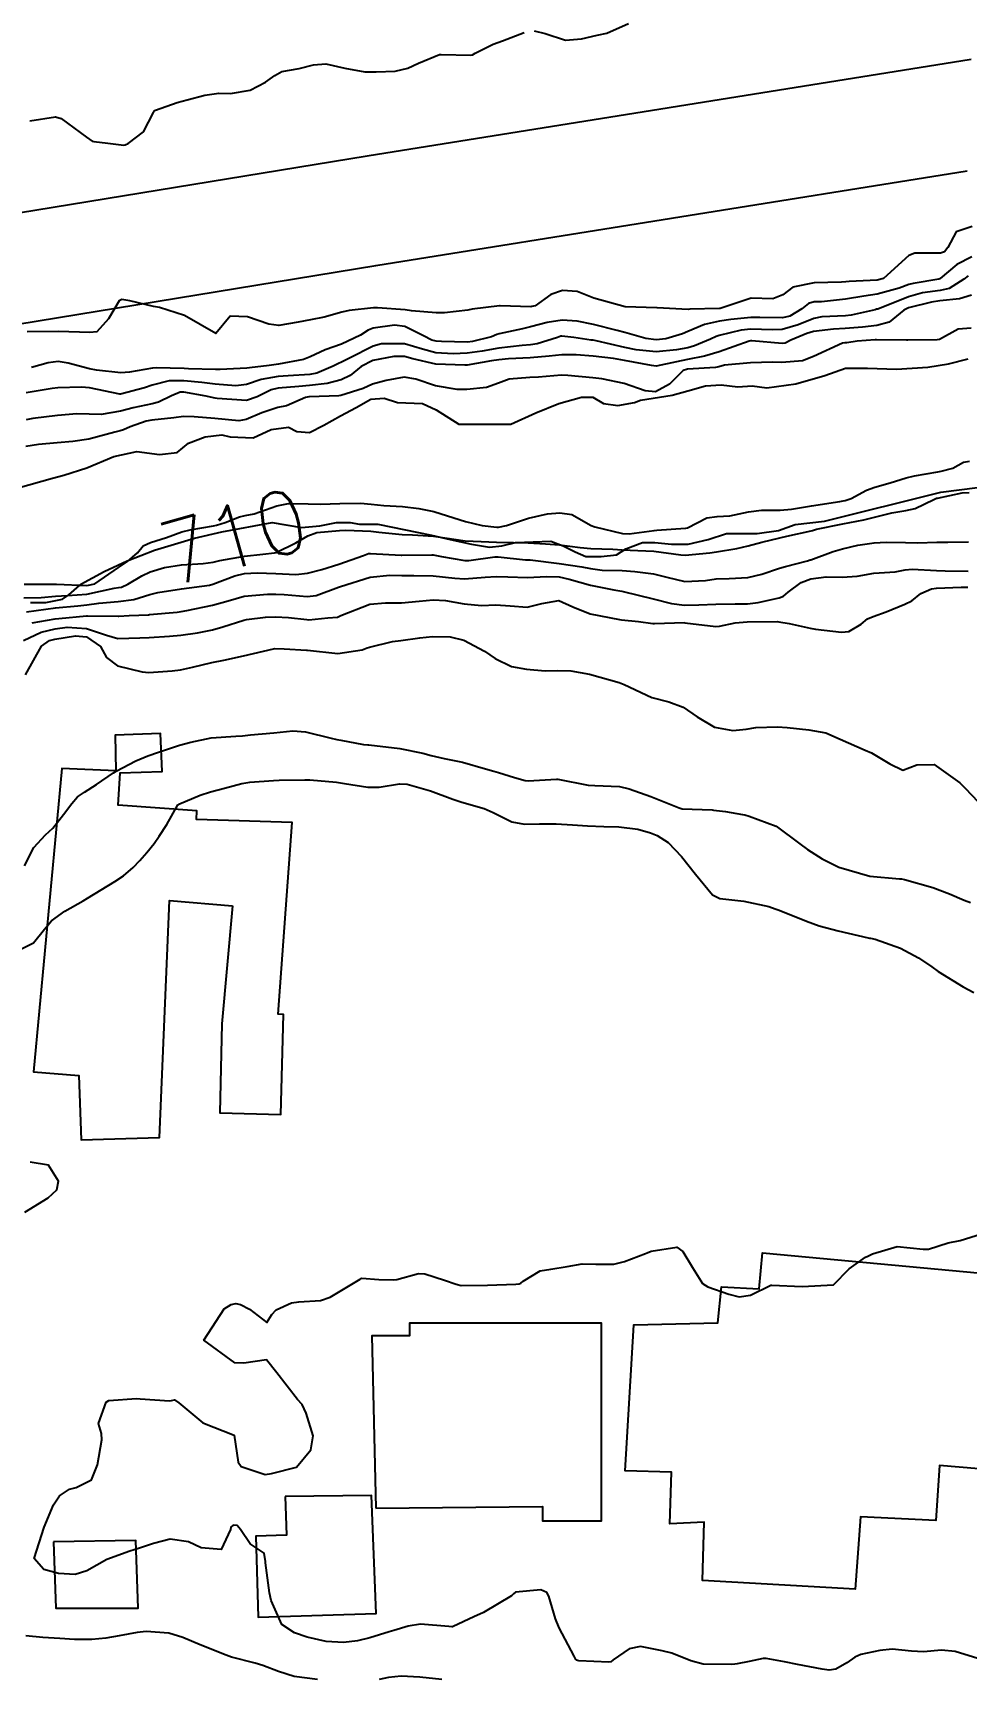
# Model space of a CAD drawing. Header units: metres. Extents: x 307586 to 320046, y 7427249 to 7434250.
# Drawn here: x 310905.4 to 310964.7, y 7432735.9 to 7432840.5 of the extents above; entities that cross this region are included whole.
import ezdxf
from ezdxf.enums import TextEntityAlignment as Align

# ---------------------------------------------------------------- set-up
doc = ezdxf.new("R2010")
doc.units = ezdxf.units.M
doc.header["$MEASUREMENT"] = 0
for name, color, linetype in [('Cotas', 45, 'Continuous'), ('Curvas de Nivel 1m', 11, 'Continuous'), ('Curvas de Nivel 5m', 15, 'Continuous'), ('Edificações', 30, 'Continuous'), ('Hidrografia', 140, 'Continuous'), ('Vias Primárias', 230, 'Continuous')]:
    doc.layers.add(name, color=color, linetype=linetype)
doc.styles.add('Style-STANDARD', font='STANDARD.shx')

msp = doc.modelspace()

# ---------------------------------------------------------------- linework, layer by layer
at = {"layer": 'Curvas de Nivel 1m', "flags": 128}
for points, elevation in [([(310937.24, 7432840.64), (310937.93, 7432840.46), (310939.23, 7432840.03), (310940.24, 7432840.13), (310941.24, 7432840.35), (310941.86, 7432840.48), (310943.24, 7432841.09)], 714), ([(310905.17, 7432834.92), (310906.8, 7432835.16), (310907.17, 7432835.06), (310908.78, 7432833.88), (310909.15, 7432833.62), (310909.24, 7432833.59), (310910.13, 7432833.49), (310911.15, 7432833.37), (310911.24, 7432833.38), (310911.42, 7432833.47), (310912.4, 7432834.22), (310913.03, 7432835.45), (310913.09, 7432835.53), (310913.17, 7432835.59), (310914.54, 7432836.08), (310915.18, 7432836.25), (310916.31, 7432836.54), (310917.19, 7432836.66), (310917.93, 7432836.65), (310919.19, 7432836.86), (310920.16, 7432837.37), (310920.76, 7432837.8), (310921.2, 7432838.05), (310922.3, 7432838.24), (310923.21, 7432838.46), (310924, 7432838.53), (310925.21, 7432838.26), (310926.48, 7432838.02), (310927.2, 7432838.02), (310928.4, 7432838.07), (310929.21, 7432838.26), (310929.88, 7432838.58), (310931.22, 7432839.12), (310931.32, 7432839.13), (310933.22, 7432839.09), (310933.32, 7432839.11), (310933.48, 7432839.21), (310934.63, 7432839.79), (310935.23, 7432840), (310936.6, 7432840.53)], 714), ([(310965.09, 7432828.19), (310964.07, 7432827.86), (310963.55, 7432826.85), (310963.33, 7432826.59), (310963.07, 7432826.49), (310961.44, 7432826.49), (310961.07, 7432826.36), (310959.45, 7432824.89), (310959.05, 7432824.78), (310957.27, 7432824.69), (310957.05, 7432824.68), (310956.77, 7432824.65), (310955.05, 7432824.61), (310953.68, 7432824.33), (310953.04, 7432823.85), (310952.42, 7432823.6), (310951.04, 7432823.64), (310949.2, 7432823.02), (310949.06, 7432822.99), (310949.03, 7432822.99), (310947.14, 7432822.93), (310947.03, 7432822.92), (310945.07, 7432823.03), (310945.03, 7432823.03), (310943.03, 7432823.09), (310941.04, 7432823.63), (310939.98, 7432824.06), (310939.04, 7432824.12), (310938.31, 7432823.88), (310937.31, 7432823.16), (310937.09, 7432823.1), (310937.03, 7432823.09), (310935.07, 7432823.16), (310935.03, 7432823.16), (310933.3, 7432822.93), (310933.03, 7432822.88), (310931.55, 7432822.7), (310931.02, 7432822.7), (310929.45, 7432822.83), (310929.03, 7432822.9), (310927.28, 7432823.03), (310927.03, 7432823.03), (310925.47, 7432822.86), (310925.02, 7432822.74), (310923.9, 7432822.44), (310923.02, 7432822.27), (310922.23, 7432822.12), (310921.01, 7432821.91), (310920.38, 7432821.99), (310919.02, 7432822.45), (310917.91, 7432822.5), (310917, 7432821.4), (310915.02, 7432822.53), (310913.43, 7432823.05), (310913.03, 7432823.11), (310911.53, 7432823.47), (310911.03, 7432823.56), (310910.85, 7432823.47), (310910.18, 7432822.32), (310909.43, 7432821.49), (310909, 7432821.46), (310907, 7432821.52), (310905, 7432821.49)], 714), ([(310965.07, 7432826.27), (310964.12, 7432825.78), (310963.05, 7432824.88), (310963.04, 7432824.87), (310962.97, 7432824.85), (310961.34, 7432824.58), (310961.05, 7432824.5), (310960.45, 7432824.28), (310959.04, 7432823.9), (310958.19, 7432823.76), (310957.04, 7432823.57), (310955.51, 7432823.41), (310955.04, 7432823.4), (310954.68, 7432823.31), (310954.26, 7432822.96), (310953.5, 7432822.49), (310953.02, 7432822.38), (310951.59, 7432822.42), (310951.02, 7432822.42), (310949.75, 7432822.28), (310949.02, 7432822.17), (310948.08, 7432821.96), (310947.01, 7432821.52), (310946.67, 7432821.38), (310945.62, 7432821.06), (310945, 7432821), (310944.35, 7432821.08), (310943.01, 7432821.45), (310942.52, 7432821.58), (310941.02, 7432821.97), (310939.97, 7432822.18), (310939.02, 7432822.24), (310938.06, 7432822.1), (310937.01, 7432821.81), (310936.49, 7432821.69), (310935.01, 7432821.38), (310934.87, 7432821.33), (310934.52, 7432821.19), (310933.33, 7432820.88), (310933, 7432820.84), (310931.35, 7432820.88), (310931, 7432820.9), (310930.74, 7432820.97), (310930.21, 7432821.24), (310929.01, 7432821.83), (310928.36, 7432821.92), (310927.01, 7432821.73), (310926.68, 7432821.61), (310926.21, 7432821.29), (310925, 7432820.72), (310923.96, 7432820.36), (310922.99, 7432819.91), (310922.58, 7432819.75), (310920.98, 7432819.45), (310920.39, 7432819.36), (310919.14, 7432819.21), (310918.98, 7432819.19), (310917.28, 7432819.1), (310916.98, 7432819.1), (310915.26, 7432819.14), (310914.98, 7432819.16), (310913.21, 7432819.22), (310912.98, 7432819.2), (310911.51, 7432818.93), (310910.97, 7432818.89), (310909.41, 7432819.06), (310908.98, 7432819.15), (310907.61, 7432819.51), (310906.98, 7432819.62), (310906.34, 7432819.53), (310905.28, 7432819.24)], 713), ([(310964.83, 7432825.06), (310964.55, 7432824.84), (310963.63, 7432824.26), (310963.05, 7432824.13), (310961.93, 7432823.98), (310961.04, 7432823.73), (310959.08, 7432822.95), (310959.03, 7432822.93), (310959.01, 7432822.93), (310958.91, 7432822.9), (310957.39, 7432822.55), (310957.03, 7432822.51), (310955.52, 7432822.45), (310955.02, 7432822.35), (310954.03, 7432821.95), (310953.01, 7432821.65), (310952.37, 7432821.62), (310951.01, 7432821.67), (310950.41, 7432821.6), (310949.01, 7432821.26), (310948.82, 7432821.21), (310948.46, 7432821.03), (310947.44, 7432820.6), (310947, 7432820.49), (310946.3, 7432820.35), (310944.99, 7432820.22), (310943.73, 7432820.35), (310943, 7432820.5), (310941.18, 7432820.93), (310941, 7432820.96), (310940.86, 7432820.97), (310939.76, 7432821.13), (310939, 7432821.22), (310938.93, 7432821.22), (310938.73, 7432821.14), (310937.43, 7432820.73), (310937, 7432820.67), (310936.47, 7432820.64), (310935, 7432820.47), (310933.93, 7432820.27), (310932.99, 7432820.14), (310932.1, 7432820.11), (310930.99, 7432820.17), (310930.15, 7432820.4), (310929, 7432820.73), (310927.53, 7432820.74), (310927, 7432820.58), (310925.51, 7432819.83), (310924.99, 7432819.57), (310924.8, 7432819.49), (310924.46, 7432819.32), (310923.43, 7432818.87), (310922.97, 7432818.79), (310921.61, 7432818.71), (310920.97, 7432818.65), (310919.88, 7432818.46), (310918.96, 7432818.16), (310918.28, 7432818.07), (310916.96, 7432818.18), (310916.11, 7432818.27), (310914.97, 7432818.39), (310914.03, 7432818.38), (310912.96, 7432818.1), (310912.47, 7432817.95), (310910.95, 7432817.53), (310910.89, 7432817.53), (310908.96, 7432817.93), (310908.47, 7432817.99), (310906.96, 7432817.94), (310906.6, 7432817.89), (310904.95, 7432817.63)], 712), ([(310965.04, 7432823.84), (310964.29, 7432823.59), (310963.04, 7432823.46), (310962.5, 7432823.39), (310961.03, 7432823.02), (310960.75, 7432822.87), (310959.8, 7432822.11), (310959.02, 7432821.91), (310958.12, 7432821.8), (310957.01, 7432821.71), (310956.27, 7432821.67), (310955.01, 7432821.51), (310954.58, 7432821.39), (310953.55, 7432820.96), (310953.19, 7432820.78), (310953, 7432820.76), (310951.07, 7432820.92), (310951, 7432820.92), (310950.91, 7432820.9), (310949, 7432820.23), (310948.06, 7432819.96), (310946.99, 7432819.75), (310945.29, 7432819.37), (310944.99, 7432819.32), (310944.71, 7432819.35), (310942.99, 7432819.68), (310942.28, 7432819.81), (310940.99, 7432819.96), (310939.91, 7432820.04), (310938.99, 7432820.04), (310938.19, 7432819.95), (310936.99, 7432819.84), (310935.6, 7432819.79), (310934.99, 7432819.73), (310934.53, 7432819.65), (310932.98, 7432819.39), (310932.83, 7432819.37), (310930.99, 7432819.45), (310929.52, 7432819.79), (310928.99, 7432819.93), (310928.32, 7432819.94), (310926.99, 7432819.68), (310926.24, 7432819.29), (310925.55, 7432818.72), (310924.97, 7432818.44), (310924.08, 7432818.21), (310922.96, 7432818.08), (310922.27, 7432818.03), (310920.96, 7432817.91), (310920.51, 7432817.81), (310919.64, 7432817.37), (310918.95, 7432817.14), (310917.08, 7432817.27), (310916.95, 7432817.28), (310916.85, 7432817.3), (310916.39, 7432817.41), (310914.96, 7432817.67), (310914.73, 7432817.66), (310914.18, 7432817.44), (310913.36, 7432817.03), (310912.95, 7432816.92), (310911.75, 7432816.66), (310910.94, 7432816.45), (310909.71, 7432816.25), (310908.94, 7432816.26), (310908.17, 7432816.28), (310906.94, 7432816.18), (310905.37, 7432815.98), (310904.94, 7432815.91)], 711), ([(310904.8, 7432804.59), (310905.89, 7432804.62), (310906.8, 7432804.7), (310907.57, 7432804.75), (310908.81, 7432804.83), (310910.54, 7432805.21), (310910.81, 7432805.25), (310911, 7432805.28), (310911.4, 7432805.46), (310912.29, 7432805.98), (310912.82, 7432806.25), (310913.74, 7432806.52), (310914.83, 7432806.69), (310916.19, 7432806.77), (310916.83, 7432806.86), (310917.26, 7432806.97), (310918.83, 7432807.25), (310919.99, 7432807.36), (310920.74, 7432807.45), (310920.83, 7432807.48), (310922.09, 7432808.09), (310922.85, 7432808.54), (310923.43, 7432808.75), (310924.86, 7432808.87), (310925.27, 7432808.89), (310926.86, 7432808.82), (310927.36, 7432808.77), (310928.85, 7432808.62), (310929.51, 7432808.59), (310930.85, 7432808.52), (310931.7, 7432808.38), (310932.85, 7432808.21), (310933.87, 7432808.18), (310934.85, 7432808.14), (310935.92, 7432808.1), (310936.85, 7432808.09), (310937.97, 7432808.02), (310938.85, 7432807.96), (310940.17, 7432807.8), (310940.84, 7432807.73), (310942.24, 7432807.69), (310942.84, 7432807.65), (310944.34, 7432807.58), (310944.84, 7432807.55), (310946.56, 7432807.32), (310946.84, 7432807.31), (310948.41, 7432807.45), (310948.84, 7432807.51), (310950.12, 7432807.72), (310950.85, 7432807.89), (310951.71, 7432808.12), (310952.85, 7432808.4), (310953.31, 7432808.51), (310954.86, 7432808.86), (310954.93, 7432808.88), (310955.18, 7432808.95), (310956.87, 7432809.3), (310958.21, 7432809.56), (310958.87, 7432809.72), (310959.99, 7432810), (310960.88, 7432810.14), (310961.46, 7432810.28), (310962.66, 7432810.85), (310962.82, 7432810.92), (310962.88, 7432810.93), (310964.46, 7432811.26), (310964.89, 7432811.29)], 711), ([(310904.96, 7432803.71), (310906.8, 7432803.95), (310908.22, 7432804.08), (310908.8, 7432804.15), (310909.57, 7432804.26), (310910.8, 7432804.36), (310911.78, 7432804.48), (310912.81, 7432804.8), (310913.32, 7432804.94), (310914.81, 7432805.16), (310916.6, 7432805.4), (310916.81, 7432805.46), (310918.21, 7432806), (310918.82, 7432806.14), (310919.63, 7432806.18), (310920.82, 7432806.13), (310922.09, 7432806.07), (310922.82, 7432806.15), (310923.74, 7432806.4), (310924.83, 7432806.74), (310926.38, 7432807.29), (310926.71, 7432807.41), (310926.84, 7432807.42), (310928.79, 7432807.3), (310928.83, 7432807.3), (310930.74, 7432807.33), (310930.83, 7432807.32), (310931.34, 7432807.22), (310932.83, 7432806.96), (310933.08, 7432806.96), (310934.75, 7432807.19), (310934.82, 7432807.2), (310934.96, 7432807.19), (310936.68, 7432807.01), (310936.83, 7432807), (310936.99, 7432807), (310938.83, 7432806.78), (310940.27, 7432806.57), (310940.83, 7432806.45), (310941.57, 7432806.35), (310942.83, 7432806.33), (310943.64, 7432806.27), (310944.82, 7432806.12), (310945.68, 7432805.91), (310946.82, 7432805.64), (310948.14, 7432805.7), (310948.82, 7432805.79), (310949.64, 7432805.83), (310950.82, 7432805.88), (310951.72, 7432806.09), (310952.83, 7432806.47), (310953.21, 7432806.59), (310954.62, 7432806.95), (310954.79, 7432807), (310954.83, 7432807.01), (310956.24, 7432807.53), (310956.84, 7432807.71), (310957.82, 7432807.94), (310958.85, 7432808.08), (310959.62, 7432808.12), (310960.85, 7432808.11), (310961.63, 7432808.09), (310962.85, 7432808.13), (310963.55, 7432808.14), (310964.85, 7432808.15)], 712), ([(310905.32, 7432803), (310906.79, 7432803.26), (310907.02, 7432803.28), (310908.79, 7432803.44), (310908.85, 7432803.44), (310910.79, 7432803.43), (310910.83, 7432803.43), (310911.49, 7432803.46), (310912.72, 7432803.52), (310912.79, 7432803.53), (310914.54, 7432803.69), (310914.8, 7432803.72), (310915.15, 7432803.78), (310916.8, 7432804.13), (310917.78, 7432804.41), (310918.81, 7432804.7), (310920.28, 7432804.83), (310920.81, 7432804.83), (310921.35, 7432804.8), (310922.81, 7432804.67), (310923.39, 7432804.74), (310924.81, 7432805.26), (310924.93, 7432805.31), (310926.82, 7432805.91), (310928.06, 7432806.03), (310928.82, 7432806.01), (310929.59, 7432806.01), (310930.82, 7432806), (310932.19, 7432805.84), (310932.82, 7432805.8), (310934.12, 7432805.9), (310934.82, 7432805.95), (310935.56, 7432805.92), (310936.82, 7432805.89), (310938.02, 7432805.95), (310938.82, 7432805.92), (310939.47, 7432805.78), (310940.82, 7432805.39), (310942.31, 7432805.1), (310942.81, 7432805.02), (310942.9, 7432805), (310944.81, 7432804.52), (310945.98, 7432804.23), (310946.8, 7432804.13), (310947.7, 7432804.14), (310948.8, 7432804.19), (310950.01, 7432804.21), (310950.81, 7432804.22), (310951.49, 7432804.3), (310952.81, 7432804.59), (310953.09, 7432804.69), (310953.39, 7432804.96), (310954.21, 7432805.56), (310954.82, 7432805.79), (310955.81, 7432805.92), (310956.82, 7432805.9), (310957.77, 7432805.96), (310958.83, 7432806.15), (310960.2, 7432806.25), (310960.83, 7432806.37), (310961.27, 7432806.42), (310962.83, 7432806.33), (310963.37, 7432806.3), (310964.83, 7432806.29)], 713), ([(310904.77, 7432801.88), (310905.9, 7432802.41), (310906.78, 7432802.62), (310907.56, 7432802.73), (310908.78, 7432802.64), (310910.05, 7432802.21), (310910.77, 7432802.01), (310912.18, 7432802.04), (310912.77, 7432802.07), (310914.06, 7432802.15), (310914.77, 7432802.21), (310915.84, 7432802.36), (310916.78, 7432802.56), (310917.44, 7432802.74), (310918.79, 7432803.17), (310918.96, 7432803.21), (310920.16, 7432803.36), (310920.79, 7432803.39), (310921.62, 7432803.34), (310922.79, 7432803.21), (310922.92, 7432803.2), (310924.13, 7432803.32), (310924.74, 7432803.37), (310924.79, 7432803.39), (310924.95, 7432803.47), (310926.8, 7432804.18), (310927.79, 7432804.28), (310928.8, 7432804.27), (310929.93, 7432804.37), (310930.81, 7432804.46), (310931.61, 7432804.42), (310932.8, 7432804.21), (310933.89, 7432804.11), (310934.8, 7432804.15), (310935.71, 7432804.08), (310936.8, 7432804), (310937.72, 7432804.24), (310938.81, 7432804.42), (310939.69, 7432804.02), (310940.8, 7432803.57), (310942.66, 7432803.22), (310942.79, 7432803.2), (310943.87, 7432803.08), (310944.79, 7432802.96), (310944.9, 7432802.96), (310946.79, 7432803.02), (310946.82, 7432803.01), (310948.79, 7432802.78), (310949.02, 7432802.79), (310950.02, 7432803), (310950.79, 7432803.07), (310952.68, 7432803.08), (310952.79, 7432803.07), (310953.46, 7432802.96), (310954.79, 7432802.66), (310955.12, 7432802.61), (310956.79, 7432802.41), (310957.25, 7432802.45), (310958.02, 7432802.91), (310958.44, 7432803.26), (310958.8, 7432803.41), (310959.62, 7432803.71), (310960.81, 7432804.18), (310961.26, 7432804.41), (310961.83, 7432804.86), (310962.5, 7432805.17), (310962.82, 7432805.21), (310964.38, 7432805.27), (310964.82, 7432805.28)], 714), ([(310904.84, 7432787.55), (310905.43, 7432788.72), (310906.18, 7432789.53), (310906.63, 7432789.96), (310907.32, 7432790.83), (310907.84, 7432791.51), (310908.21, 7432791.94), (310908.65, 7432792.23), (310909.42, 7432792.73), (310910.5, 7432793.47), (310910.67, 7432793.58), (310911.91, 7432794.23), (310912.68, 7432794.54), (310913.35, 7432794.78), (310914.69, 7432795.22), (310915.41, 7432795.42), (310916.7, 7432795.69), (310918.28, 7432795.8), (310918.7, 7432795.83), (310919.21, 7432795.88), (310920.7, 7432796.02), (310921.9, 7432796.14), (310922.7, 7432796.08), (310924.34, 7432795.67), (310924.7, 7432795.59), (310924.94, 7432795.55), (310926.38, 7432795.28), (310926.67, 7432795.25), (310926.69, 7432795.25), (310926.72, 7432795.25), (310928.69, 7432795.01), (310930.17, 7432794.72), (310930.69, 7432794.58), (310931.52, 7432794.39), (310932.68, 7432794.15), (310934.15, 7432793.72), (310934.68, 7432793.57), (310934.98, 7432793.49), (310936, 7432793.17), (310936.67, 7432792.98), (310936.86, 7432792.97), (310938.67, 7432793.06), (310938.75, 7432793.06), (310940.67, 7432792.69), (310941.1, 7432792.67), (310942.67, 7432792.61), (310943.29, 7432792.46), (310944.66, 7432791.96), (310946.45, 7432791.24), (310946.65, 7432791.19), (310948.56, 7432791.11), (310948.64, 7432791.1), (310949.41, 7432791.01), (310950.48, 7432790.83), (310950.64, 7432790.79), (310950.91, 7432790.71), (310952.63, 7432790.07), (310954.13, 7432788.95), (310954.62, 7432788.6), (310955.54, 7432788.01), (310956.6, 7432787.47), (310958.59, 7432786.9), (310960.46, 7432786.74), (310960.59, 7432786.73), (310960.78, 7432786.68), (310962.59, 7432786.17), (310963.64, 7432785.78), (310964.58, 7432785.38), (310964.98, 7432785.23)], 716), ([(310904.53, 7432782.21), (310905.41, 7432782.67), (310906.11, 7432783.53), (310906.56, 7432784.06), (310907.4, 7432784.68), (310908.57, 7432785.34), (310908.85, 7432785.5), (310910.58, 7432786.56), (310911.13, 7432786.92), (310911.74, 7432787.46), (310912.16, 7432787.9), (310912.61, 7432788.4), (310913.08, 7432788.98), (310913.4, 7432789.44), (310913.88, 7432790.19), (310914.59, 7432791.43), (310914.62, 7432791.45), (310914.64, 7432791.47), (310916.01, 7432792.05), (310916.66, 7432792.26), (310917.56, 7432792.49), (310918.66, 7432792.79), (310919.16, 7432792.88), (310920.67, 7432792.99), (310921.02, 7432793), (310922.67, 7432793.03), (310922.97, 7432793.03), (310924.67, 7432792.87), (310925.18, 7432792.79), (310926.66, 7432792.56), (310927.38, 7432792.56), (310928.67, 7432792.77), (310929.17, 7432792.75), (310930.66, 7432792.32), (310932.06, 7432791.8), (310932.65, 7432791.61), (310934.07, 7432791.2), (310934.64, 7432790.95), (310935.82, 7432790.36), (310936.63, 7432790.21), (310937.57, 7432790.22), (310938.63, 7432790.22), (310939.67, 7432790.16), (310940.63, 7432790.09), (310941.68, 7432790.05), (310942.63, 7432790.04), (310943.83, 7432789.88), (310944.63, 7432789.65), (310945.06, 7432789.49), (310945.75, 7432789.05), (310946.61, 7432788.15), (310947.49, 7432787.03), (310948.58, 7432785.72), (310949.05, 7432785.48), (310950.58, 7432785.31), (310952.16, 7432784.97), (310952.57, 7432784.83), (310952.81, 7432784.73), (310954.56, 7432784.05), (310955.37, 7432783.75), (310956.56, 7432783.42), (310958.47, 7432782.98), (310958.55, 7432782.97), (310958.62, 7432782.96), (310958.91, 7432782.89), (310960.54, 7432782.33), (310961.67, 7432781.72), (310962.53, 7432781.13), (310962.93, 7432780.85), (310964.51, 7432779.86), (310965.19, 7432779.5)], 717), ([(310904.85, 7432765.54), (310906.34, 7432766.45), (310906.9, 7432766.96), (310907.01, 7432767.51), (310906.37, 7432768.54), (310905.19, 7432768.72)], 717), ([(310965.73, 7432737.08), (310964, 7432737.61), (310963.14, 7432737.71), (310962, 7432737.59), (310961.22, 7432737.65), (310960.01, 7432737.77), (310959.21, 7432737.68), (310958, 7432737.42), (310957.63, 7432737.27), (310957.11, 7432736.91), (310956.42, 7432736.49), (310955.99, 7432736.43), (310955.55, 7432736.49), (310953.99, 7432736.79), (310953.16, 7432736.96), (310952, 7432737.18), (310951.8, 7432737.17), (310950.92, 7432736.98), (310950.15, 7432736.83), (310949.99, 7432736.81), (310949.79, 7432736.8), (310947.99, 7432736.82), (310947.2, 7432737.03), (310946, 7432737.51), (310945.38, 7432737.67), (310944.01, 7432737.93), (310943.29, 7432737.79), (310942.26, 7432737.09), (310942.11, 7432736.97), (310941.99, 7432736.94), (310940.07, 7432737.03), (310939.99, 7432737.04), (310939.94, 7432737.06), (310939.9, 7432737.11), (310939.79, 7432737.32), (310938.84, 7432739.13), (310938.6, 7432739.7), (310938.17, 7432741.14), (310938.05, 7432741.37), (310937.66, 7432741.54), (310936.05, 7432741.39), (310935.92, 7432741.29), (310935.79, 7432741.16), (310934.03, 7432740.1), (310933.4, 7432739.83), (310932.1, 7432739.21), (310932.05, 7432739.18), (310932.02, 7432739.18), (310931.82, 7432739.21), (310930.02, 7432739.36), (310929.23, 7432739.24), (310928.32, 7432738.95), (310928.02, 7432738.87), (310926.79, 7432738.49), (310926.01, 7432738.29), (310925.11, 7432738.19), (310924.01, 7432738.25), (310922.8, 7432738.53), (310922.01, 7432738.8), (310921.2, 7432739.34), (310920.51, 7432740.87), (310920.41, 7432741.35), (310920.17, 7432743.25), (310920.16, 7432743.35), (310920.08, 7432743.88), (310919.18, 7432744.46), (310918.56, 7432745.37), (310918.35, 7432745.63), (310918.1, 7432745.64), (310917.96, 7432745.52), (310917.93, 7432745.38), (310917.35, 7432744.11), (310916.08, 7432744.21), (310915.27, 7432744.6), (310914.09, 7432744.77), (310913.03, 7432744.49), (310912.08, 7432744.17), (310911.53, 7432744), (310910.07, 7432743.47), (310908.81, 7432742.74), (310908.06, 7432742.52), (310906.99, 7432742.58), (310906.06, 7432742.83), (310905.46, 7432743.53), (310906.09, 7432745.52), (310906.68, 7432746.94), (310907.06, 7432747.51), (310907.7, 7432747.93), (310908.12, 7432748.04), (310909.09, 7432748.53), (310909.48, 7432749.48), (310909.76, 7432751.07), (310909.73, 7432751.48), (310909.55, 7432752.11), (310910.03, 7432753.47), (310910.19, 7432753.57), (310911.95, 7432753.7), (310912.2, 7432753.68), (310914.06, 7432753.56), (310914.19, 7432753.58), (310914.38, 7432753.61), (310914.64, 7432753.42), (310916.17, 7432752.16), (310918.16, 7432751.38), (310918.42, 7432749.65), (310918.61, 7432749.37), (310920.14, 7432748.87), (310920.54, 7432748.94), (310922.14, 7432749.33), (310923.05, 7432750.43), (310923.18, 7432751.32), (310922.74, 7432752.77), (310922.49, 7432753.33), (310922.2, 7432753.64), (310920.89, 7432755.34), (310920.22, 7432756.16), (310918.78, 7432755.94), (310918.22, 7432755.96), (310916.23, 7432757.4), (310917.02, 7432758.62), (310917.53, 7432759.39), (310917.97, 7432759.68), (310918.27, 7432759.73), (310918.57, 7432759.68), (310919.15, 7432759.37), (310920.25, 7432758.54), (310920.57, 7432759.03), (310920.84, 7432759.34), (310921.81, 7432759.79), (310922.27, 7432759.85), (310923.65, 7432759.93), (310924.27, 7432760.14), (310926.17, 7432761.28), (310926.24, 7432761.33), (310926.28, 7432761.34), (310927.37, 7432761.27), (310928.28, 7432761.24), (310928.51, 7432761.26), (310929.89, 7432761.64), (310930.29, 7432761.63), (310931.53, 7432761.22), (310932.28, 7432760.96), (310932.6, 7432760.89), (310934.28, 7432760.9), (310936.08, 7432760.96), (310936.28, 7432760.98), (310936.4, 7432761.04), (310936.54, 7432761.16), (310937.62, 7432761.82), (310938.29, 7432761.93), (310939.33, 7432762.09), (310940.3, 7432762.26), (310941.16, 7432762.24), (310942.3, 7432762.24), (310942.98, 7432762.41), (310944.31, 7432762.92), (310944.42, 7432762.96), (310944.68, 7432763.06), (310946.32, 7432763.31), (310946.7, 7432763.04), (310947.31, 7432762.02), (310947.95, 7432761.02), (310948.28, 7432760.8), (310949.61, 7432760.34), (310950.27, 7432760.16), (310951, 7432760.26), (310952.28, 7432760.9), (310952.34, 7432760.91), (310954.28, 7432760.82), (310956.28, 7432760.92), (310957.26, 7432761.95), (310958.31, 7432762.68), (310958.46, 7432762.75), (310958.74, 7432762.89), (310960.32, 7432763.37), (310961.98, 7432763.19), (310962.32, 7432763.2), (310963.56, 7432763.6), (310964.32, 7432763.75), (310965.68, 7432764.16)], 718), ([(310923.46, 7432735.83), (310921.98, 7432736.04), (310920.98, 7432736.34), (310919.99, 7432736.72), (310919.5, 7432736.87), (310917.99, 7432737.27), (310917.65, 7432737.38), (310916, 7432738.05), (310914.91, 7432738.52), (310914.01, 7432738.79), (310912.57, 7432738.89), (310912.01, 7432738.82), (310910.86, 7432738.61), (310910.01, 7432738.47), (310909.11, 7432738.38), (310908.01, 7432738.39), (310907.08, 7432738.44), (310906.01, 7432738.52), (310904.93, 7432738.61)], 717), ([(310931.36, 7432735.83), (310929.98, 7432735.99), (310928.79, 7432736.06), (310927.98, 7432735.96), (310927.39, 7432735.85)], 717)]:
    msp.add_lwpolyline(points, dxfattribs=dict(at, elevation=elevation))
at = {"layer": 'Curvas de Nivel 5m', "flags": 128}
for points, elevation in [([(310965.02, 7432821.74), (310964.2, 7432821.66), (310963.01, 7432821.02), (310962.86, 7432821), (310961, 7432820.96), (310960.92, 7432820.96), (310959, 7432821), (310958.91, 7432821), (310957.77, 7432820.91), (310957.12, 7432820.8), (310957, 7432820.79), (310956.84, 7432820.77), (310954.99, 7432819.93), (310954.3, 7432819.65), (310952.99, 7432819.55), (310952.39, 7432819.57), (310950.99, 7432819.52), (310949.35, 7432819.37), (310948.99, 7432819.28), (310948.77, 7432819.24), (310946.98, 7432819.12), (310946.72, 7432819.04), (310945.85, 7432818.18), (310944.96, 7432817.69), (310944.29, 7432817.75), (310942.97, 7432818.21), (310941.55, 7432818.52), (310940.97, 7432818.58), (310939.38, 7432818.73), (310938.98, 7432818.74), (310937.52, 7432818.61), (310936.97, 7432818.6), (310935.66, 7432818.49), (310934.97, 7432818.24), (310934.2, 7432817.96), (310932.96, 7432817.83), (310932.35, 7432817.83), (310930.97, 7432818.07), (310929.72, 7432818.5), (310928.97, 7432818.61), (310927.83, 7432818.41), (310926.97, 7432818.17), (310926.36, 7432817.89), (310924.95, 7432817.45), (310924.83, 7432817.44), (310922.95, 7432817.37), (310922.92, 7432817.37), (310922.7, 7432817.33), (310921.5, 7432816.79), (310920.95, 7432816.68), (310919.93, 7432816.35), (310918.94, 7432815.92), (310918.47, 7432815.85), (310916.94, 7432815.99), (310915.62, 7432816.1), (310914.94, 7432816.12), (310914.34, 7432816.04), (310912.94, 7432815.88), (310912.57, 7432815.82), (310911.55, 7432815.46), (310911.14, 7432815.26), (310910.93, 7432815.2), (310910.58, 7432815.12), (310908.92, 7432814.68), (310907.91, 7432814.53), (310906.92, 7432814.45), (310905.72, 7432814.34), (310904.92, 7432814.21)], 710), ([(310904.81, 7432805.47), (310906.75, 7432805.46), (310906.81, 7432805.46), (310906.87, 7432805.46), (310908.81, 7432805.38), (310909.31, 7432805.49), (310910.82, 7432806.51), (310911.39, 7432806.9), (310912.02, 7432807.46), (310912.39, 7432807.9), (310912.84, 7432808.1), (310913.87, 7432808.42), (310914.85, 7432808.79), (310915.37, 7432808.91), (310916.86, 7432809.16), (310917.05, 7432809.21), (310917.59, 7432809.39), (310918.5, 7432809.75), (310918.87, 7432809.82), (310919.44, 7432809.94), (310920.87, 7432810.45), (310921.62, 7432810.59), (310922.88, 7432810.57), (310923.65, 7432810.55), (310924.88, 7432810.58), (310926.19, 7432810.61), (310926.88, 7432810.55), (310927.68, 7432810.47), (310928.87, 7432810.39), (310929.91, 7432810.28), (310930.87, 7432810.07), (310932.53, 7432809.55), (310932.87, 7432809.45), (310933.93, 7432809.2), (310934.86, 7432809.08), (310934.97, 7432809.08), (310935.49, 7432809.18), (310936.87, 7432809.65), (310938.09, 7432809.93), (310938.87, 7432810), (310939.63, 7432809.89), (310940.86, 7432809.19), (310941.1, 7432809.11), (310942.86, 7432808.69), (310943.27, 7432808.67), (310944.86, 7432808.87), (310945.04, 7432808.89), (310946.86, 7432809.01), (310946.89, 7432809.01), (310946.98, 7432809.04), (310948.21, 7432809.68), (310948.87, 7432809.77), (310949.68, 7432809.81), (310950.87, 7432810.06), (310951.69, 7432810.16), (310952.87, 7432810.16), (310953.61, 7432810.22), (310954.88, 7432810.44), (310956.67, 7432810.71), (310956.88, 7432810.75), (310957.02, 7432810.78), (310957.39, 7432810.91), (310958.36, 7432811.44), (310958.89, 7432811.62), (310959.87, 7432811.91), (310960.9, 7432812.21), (310961.43, 7432812.34), (310962.91, 7432812.6), (310963.12, 7432812.64), (310963.86, 7432812.84), (310964.53, 7432813.22), (310964.92, 7432813.28)], 710), ([(310904.9, 7432799.7), (310905.91, 7432801.53), (310906.42, 7432801.88), (310906.77, 7432801.97), (310908.09, 7432802.18), (310908.77, 7432802.11), (310909.67, 7432801.49), (310910.06, 7432800.79), (310910.75, 7432800.26), (310912.32, 7432799.88), (310912.75, 7432799.84), (310914.23, 7432799.96), (310914.75, 7432800.02), (310915.51, 7432800.18), (310916.75, 7432800.48), (310917.51, 7432800.64), (310918.76, 7432800.9), (310920.66, 7432801.35), (310920.75, 7432801.37), (310920.76, 7432801.37), (310921.35, 7432801.34), (310922.76, 7432801.27), (310922.83, 7432801.26), (310924.76, 7432801.05), (310926.3, 7432801.29), (310926.63, 7432801.41), (310926.77, 7432801.46), (310928.23, 7432801.81), (310928.77, 7432801.88), (310929.98, 7432802.04), (310930.78, 7432802.13), (310931.89, 7432802.11), (310932.77, 7432801.91), (310934.09, 7432801.2), (310934.76, 7432800.73), (310935.81, 7432800.23), (310936.75, 7432800.05), (310937.94, 7432799.96), (310938.75, 7432799.97), (310939.58, 7432799.96), (310940.75, 7432799.73), (310942.64, 7432799.2), (310942.74, 7432799.17), (310942.97, 7432799.09), (310944.73, 7432798.26), (310945.8, 7432797.98), (310946.72, 7432797.65), (310947.6, 7432797.03), (310948.71, 7432796.37), (310949.87, 7432796.17), (310950.71, 7432796.25), (310951.34, 7432796.35), (310952.71, 7432796.4), (310953.32, 7432796.35), (310954.71, 7432796.21), (310955.78, 7432796.01), (310956.7, 7432795.61), (310958.28, 7432794.9), (310958.69, 7432794.74), (310959.85, 7432794.05), (310960.68, 7432793.64), (310961.57, 7432793.97), (310962.68, 7432794), (310964.31, 7432792.83), (310964.67, 7432792.47), (310966.24, 7432790.81)], 715)]:
    msp.add_lwpolyline(points, dxfattribs=dict(at, elevation=elevation))
at = {"layer": 'Edificações'}
for points in [[(310918.06, 7432785.01), (310917.39, 7432777.51), (310917.25, 7432771.85), (310921.14, 7432771.75), (310921.31, 7432778.1), (310920.96, 7432778.12), (310921.85, 7432790.32), (310915.78, 7432790.5), (310915.8, 7432791.06), (310910.79, 7432791.41), (310910.93, 7432793.46), (310913.58, 7432793.55), (310913.48, 7432795.97), (310910.6, 7432795.87), (310910.65, 7432793.6), (310907.21, 7432793.74), (310905.4, 7432774.46), (310908.3, 7432774.23), (310908.45, 7432770.15), (310913.43, 7432770.29), (310914.05, 7432785.35)], [(310927.17, 7432746.73), (310937.76, 7432746.84), (310937.76, 7432745.93), (310941.53, 7432745.93), (310941.53, 7432758.48), (310929.31, 7432758.48), (310929.31, 7432757.69), (310926.91, 7432757.69)], [(310921.42, 7432747.47), (310921.49, 7432745.01), (310919.55, 7432744.96), (310919.7, 7432739.81), (310927.2, 7432740.03), (310926.9, 7432747.53)], [(310906.68, 7432744.6), (310906.83, 7432740.38), (310912.06, 7432740.38), (310911.92, 7432744.67)]]:
    msp.add_lwpolyline(points, close=True, dxfattribs=at)
msp.add_lwpolyline([(310965.51, 7432749.22), (310963, 7432749.44), (310962.78, 7432745.95), (310957.98, 7432746.17), (310957.65, 7432741.59), (310947.94, 7432742.14), (310948.05, 7432745.84), (310945.86, 7432745.73), (310945.97, 7432749.01), (310943.03, 7432749.1), (310943.57, 7432758.39), (310948.92, 7432758.5), (310949.14, 7432760.79), (310951.54, 7432760.68), (310951.76, 7432762.97), (310977.51, 7432760.57)], dxfattribs=at)
at = {"layer": 'Hidrografia'}
for points in [[(310904.44, 7432811.59), (310906.62, 7432812.19), (310907.34, 7432812.39), (310908.8, 7432812.85), (310910.51, 7432813.57), (310911.97, 7432813.9), (310913.42, 7432813.71), (310914.54, 7432813.84), (310915.27, 7432814.43), (310916.33, 7432814.83), (310917.38, 7432814.96), (310917.91, 7432814.83), (310919.38, 7432814.77), (310920.51, 7432815.3), (310921.63, 7432815.43), (310922.16, 7432815.17), (310922.95, 7432815.1), (310923.87, 7432815.56), (310924.93, 7432816.16), (310925.92, 7432816.68), (310926.85, 7432817.21), (310927.7, 7432817.28), (310928.56, 7432817.01), (310930.15, 7432816.95), (310931.01, 7432816.55), (310932.46, 7432815.63), (310933.98, 7432815.63), (310935.76, 7432815.63), (310937.34, 7432816.35), (310938.8, 7432816.95), (310940.25, 7432817.34), (310940.98, 7432817.34), (310941.64, 7432816.95), (310942.56, 7432816.82), (310943.62, 7432817.01), (310944.01, 7432817.15), (310946.02, 7432817.48), (310947.01, 7432817.74), (310948.13, 7432818.07), (310949.12, 7432818.14), (310950.18, 7432818.01), (310951.1, 7432818.07), (310952.03, 7432817.94), (310953.87, 7432818.2), (310955.72, 7432818.73), (310957.04, 7432819.19), (310958.43, 7432819.19), (310960.28, 7432819.13), (310962.26, 7432819.26), (310963.58, 7432819.46), (310964.84, 7432819.79)], [(310905.22, 7432804.3), (310906.19, 7432804.3), (310907.26, 7432804.5), (310907.65, 7432804.79), (310908.33, 7432805.37), (310908.43, 7432805.47), (310909.91, 7432806.26), (310911.36, 7432806.94), (310913.11, 7432807.62), (310915.64, 7432808.39), (310917.39, 7432808.78), (310920.59, 7432809.37), (310922.44, 7432809.07), (310923.61, 7432809.17), (310924.67, 7432809.37), (310925.55, 7432809.37), (310926.13, 7432809.27), (310927.3, 7432809.27), (310930.72, 7432808.58), (310931.89, 7432808.29), (310933.25, 7432808), (310934.41, 7432807.81), (310935.19, 7432807.9), (310936.06, 7432808.1), (310938.3, 7432808.2), (310939.08, 7432807.9), (310939.85, 7432807.52), (310940.53, 7432807.22), (310941.51, 7432807.22), (310942.48, 7432807.32), (310943.06, 7432807.71), (310944.13, 7432808.1), (310944.91, 7432808.1), (310945.97, 7432808), (310947.04, 7432808), (310948.31, 7432808.29), (310949.47, 7432808.68), (310950.54, 7432808.68), (310951.42, 7432808.68), (310952.78, 7432808.88), (310953.84, 7432809.26), (310955.69, 7432809.46), (310963.1, 7432811.31), (310965.43, 7432811.6)]]:
    msp.add_lwpolyline(points, dxfattribs=at)
at = {"layer": 'Vias Primárias'}
msp.add_lwpolyline([(310965.03, 7432838.81), (310926.62, 7432832.66), (310892.24, 7432827.04), (310870.07, 7432823.26), (310851.99, 7432820.51), (310793.61, 7432811.3), (310716.99, 7432799.27), (310691.42, 7432795.15), (310677, 7432792.88), (310660, 7432789.96), (310638.65, 7432786.3), (310609.99, 7432781.67), (310588.26, 7432778.9), (310577.3, 7432778.12), (310563.03, 7432777.79), (310548.42, 7432778.23), (310544.9, 7432778.45), (310536.94, 7432779.05), (310528.84, 7432779.77), (310515.15, 7432781.76), (310495.55, 7432784.99), (310477.01, 7432789.14), (310469.45, 7432792.01), (310461.81, 7432794.84)], dxfattribs=at)
msp.add_lwpolyline([(310455.58, 7432787.58), (310460.92, 7432785.99), (310467.32, 7432784.15, 0.021347), (310491.47, 7432778.88, 0.000604), (310512.54, 7432775.25, 0.021822), (310538.31, 7432771.98), (310544.9, 7432771.44), (310550.39, 7432771.11), (310559.84, 7432770.89), (310572.01, 7432771), (310578.99, 7432771.22), (310591.05, 7432772.09), (310608.46, 7432774.43), (310631.93, 7432778.13), (310661.02, 7432783.04), (310683.78, 7432786.81), (310707.1, 7432790.56), (310718.08, 7432792.36), (310794.7, 7432804.38), (310853.06, 7432813.59), (310872.16, 7432816.65), (310891.71, 7432819.92), (310927.18, 7432825.71), (310964.77, 7432831.73)], format="xyb", dxfattribs=at)

# ---------------------------------------------------------------- texts
at = {"layer": 'Cotas', "style": 'Style-STANDARD'}
msp.add_text('710', height=4, rotation=15.6851, dxfattribs=at).set_placement((310918.13, 7432808.49, 710), align=Align.MIDDLE_CENTER)

doc.saveas('drawing.dxf')
